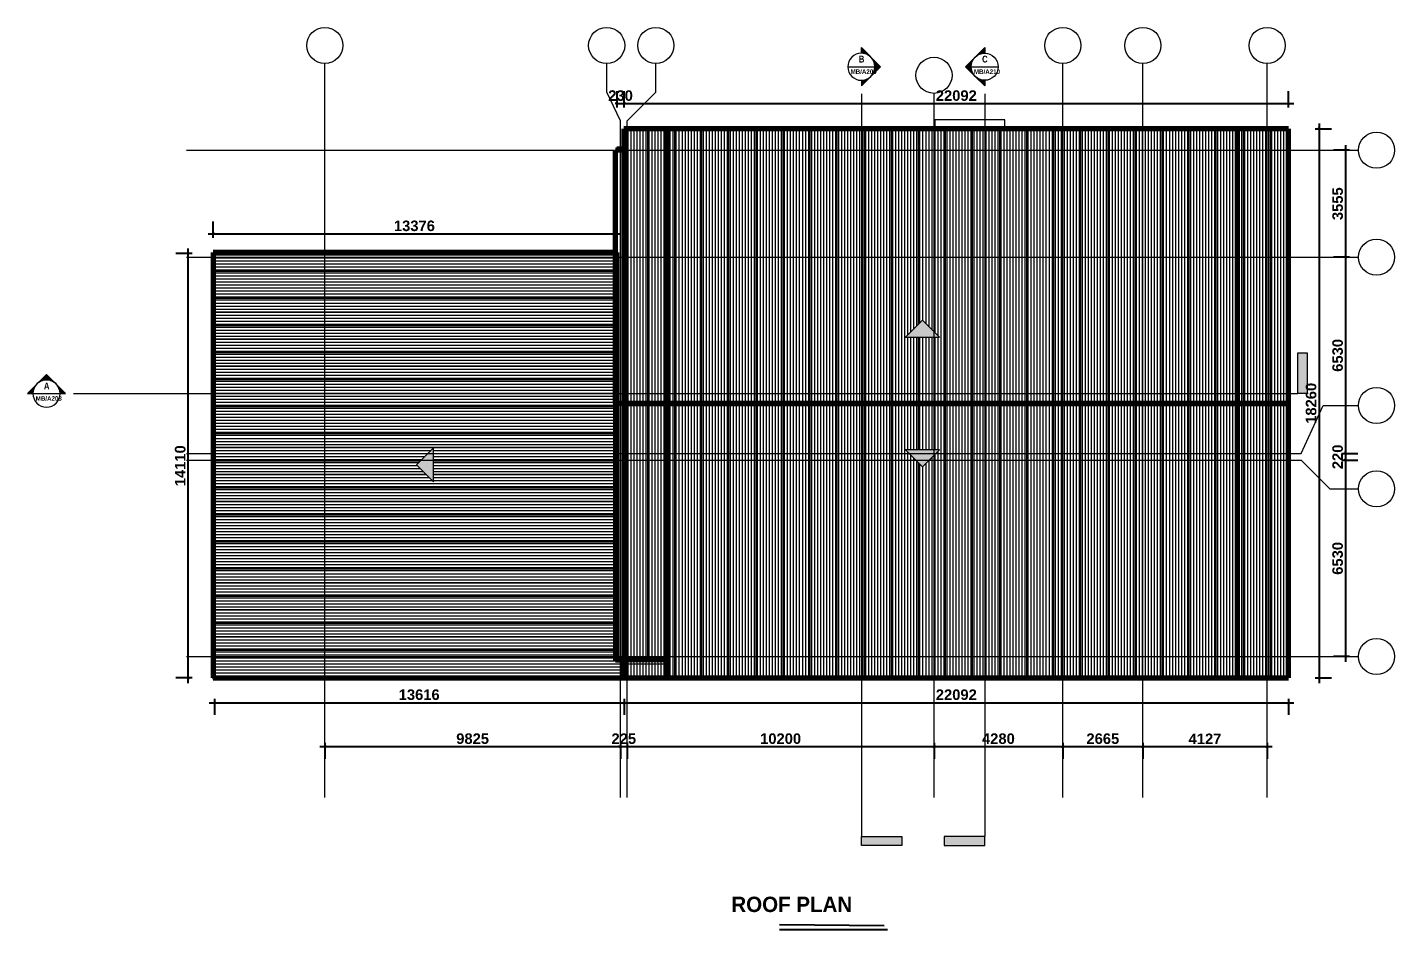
# Model space of a CAD drawing. Header units: inches. Extents: x 22 to 382261, y 22 to 371281.
# Drawn here: x 310528 to 355981, y 235796 to 265800 of the extents above; entities that cross this region are included whole.
import ezdxf

# ---------------------------------------------------------------- set-up
doc = ezdxf.new("R2010")
doc.units = ezdxf.units.IN
doc.header["$MEASUREMENT"] = 0
doc.linetypes.add('Grid Line 1_2_', pattern=[22.225, 12.7, -3.175, 3.175, -3.175])
for name, color, linetype, lineweight in [('A-ANNO-DIMS', 211, 'Continuous', 9), ('A-DETL-GENF', 92, 'Continuous', 9), ('A-DETL-THIN', 151, 'Continuous', 9), ('A-FLOR', 192, 'Continuous', 9), ('A-ROOF', 132, 'Continuous', 9), ('A-ROOF-PATT', 132, 'Continuous', 9), ('G-ANNO-SYMB', 111, 'Continuous', 9), ('G-ANNO-TEXT', 231, 'Continuous', 9), ('I-WALL', 2, 'Continuous', 9), ('Q-CASE', 31, 'Continuous', 9), ('S-GRID', 1, 'Continuous', 9), ('S-GRID-IDEN', 1, 'Continuous', 9)]:
    doc.layers.add(name, color=color, linetype=linetype, lineweight=lineweight)
doc.styles.add('Arial Narrow_B', font='ARIALNB.TTF', dxfattribs={"height": 255})
doc.styles.add('Arial Narrow_B_1', font='ARIALNB.TTF', dxfattribs={"height": 170})
doc.styles.add('Arial_B', font='arialbd.ttf', dxfattribs={"height": 350.793651})
doc.styles.add('Century Gothic_B', font='GOTHICB.TTF', dxfattribs={"height": 510})
doc.dimstyles.new('2', dxfattribs={"dimscale": 304.8, "dimtxt": 346.888196, "dimasz": 0.221354, "dimexe": 1.338583, "dimexo": 0.0625, "dimgap": 0.278871, "dimtad": 1, "dimdec": 0, "dimzin": 0, "dimdsep": 46, "dimtxsty": 'Arial_B', "dimblk1": 'OBLIQUE', "dimblk2": 'OBLIQUE', "dimsah": 1, "dimcen": 0.09, "dimdle": 0.557743, "dimazin": 0, "dimtfac": 1, "dimtdec": 4, "dimtix": 1, "dimtmove": 0, "dimatfit": 3, "dimfxl": 0.557743, "dimfxlon": 1, "dimtvp": 1, "dimtolj": 1, "dimtzin": 0, "dimarcsym": 2})
pattern_1 = [(90, (328901.45, 249588.85), (-450, 3e-14), [])]

# ---------------------------------------------------------------- blocks, each defined once
blk = doc.blocks.new('Roofs 2 - Roofs 2-479373-03-Roof Plan')
at = {"layer": 'A-ROOF-PATT'}
h = blk.add_hatch(dxfattribs=at)
h.set_pattern_fill('FP_1', color=256, style=0, pattern_type=2)
h.set_pattern_definition([(0, (-5404.45, 1633.19), (0, 100), [])])
h.paths.add_polyline_path([(1226, -5422), (1346, -5422), (1346, -4828), (1181, -4830), (1181, 8688), (-12155, 8688), (-12155, -5422), (1181, -5422)])
h.paths.add_polyline_path([(-4877, 1098), (-5443, 1664), (-4877, 2230), (-4877, 1341)])
at = {"layer": 'A-ROOF'}
for p, q in [((-12155, -5422), (-12155, 8688)), ((1181, 8688), (-12155, 8688)), ((1346, -5422), (1346, -4828)), ((1346, -5422), (-12155, -5422))]:
    blk.add_line(p, q, dxfattribs=at)
blk = doc.blocks.new('Casework 3 - Casework 3-482897-03-Roof Plan')
at = {"layer": 'Q-CASE'}
for p, q in [((-12195, -5462), (-12195, 8728)), ((-12195, 8728), (1092, 8728)), ((-12155, 8688), (-12155, -5422)), ((1092, 8688), (-12155, 8688)), ((1146, 8728), (1092, 8728)), ((1092, 8728), (1092, 8688)), ((1146, 8688), (1146, 8728)), ((1346, -5422), (1346, -4828)), ((1386, -5462), (1386, -4828)), ((1440, -5462), (1440, -4827)), ((-12155, -5422), (1346, -5422)), ((1386, -5462), (-12195, -5462)), ((1440, -5462), (1386, -5462))]:
    blk.add_line(p, q, dxfattribs=at)
blk = doc.blocks.new('Casework 16 - Casework 16-903805-03-Roof Plan')
at = {"layer": 'Q-CASE', "lineweight": 70}
for p, q in [((1181, 3708), (1181, 12134)), ((1181, 12134), (1511, 12131)), ((1511, 12131), (1511, 3708)), ((1511, 3708), (1181, 3708)), ((1181, 3708), (1181, -4830)), ((1511, 3708), (1511, -4827)), ((1511, -4827), (1181, -4830))]:
    blk.add_line(p, q, dxfattribs=at)
blk = doc.blocks.new('Section - M_Section Tail - Filled-28045-03-Roof Plan')
at = {"layer": 'G-ANNO-SYMB'}
blk.add_hatch(color=256, dxfattribs=at).paths.add_polyline_path([(0, 9), (0, 0), (-2, 0), (-2, 9)])
for p, q in [((0, 9), (-2, 9)), ((-2, 9), (-2, 0)), ((0, 0), (0, 9)), ((-2, 0), (0, 0))]:
    blk.add_line(p, q, dxfattribs=at)
blk = doc.blocks.new('Section - M_Section Head - Filled 2-912447-03-Roof Plan')
at = {"layer": 'G-ANNO-SYMB'}
h = blk.add_hatch(color=256, dxfattribs=at)
edge = h.paths.add_edge_path()
edge.add_line((-6, 4.24), (-6, 3))
edge.add_arc((-6, 0), 3, 90, 135)
edge.add_line((-8.12, 2.12), (-6, 4.24))
h = blk.add_hatch(color=256, dxfattribs=at)
edge = h.paths.add_edge_path()
edge.add_line((-6, 4.24), (-3.88, 2.12))
edge.add_arc((-6, 0), 3, 45, 90)
edge.add_line((-6, 3), (-6, 4.24))
h = blk.add_hatch(color=256, dxfattribs=at)
edge = h.paths.add_edge_path()
edge.add_line((-10.24, 0), (-8.12, 2.12))
edge.add_arc((-6, 0), 3, 135, 180)
edge.add_line((-9, 0), (-10.24, 0))
h = blk.add_hatch(color=256, dxfattribs=at)
edge = h.paths.add_edge_path()
edge.add_line((-1.76, 0), (-3, 0))
edge.add_arc((-6, 0), 3, 360, 405)
edge.add_line((-3.88, 2.12), (-1.76, 0))
for p, q in [((-6, 4.24), (-10.24, 0)), ((-6, 4.24), (-8.12, 2.12)), ((-6, 3), (-6, 4.24)), ((-6, 4.24), (-6, 3)), ((-3.88, 2.12), (-6, 4.24)), ((-6, 4.24), (-1.76, 0)), ((-8.12, 2.12), (-10.24, 0)), ((-10.24, 0), (-9, 0)), ((-1.76, 0), (-3.88, 2.12)), ((-3, 0), (-1.76, 0)), ((-9, 0), (-10.24, 0)), ((-3, 0), (-1.76, 0))]:
    blk.add_line(p, q, dxfattribs=at)
for start, end in [(360, 180), (135, 180), (180, 360), (90, 135), (45, 90), (360, 45)]:
    blk.add_arc((-6, 0), 3, start, end, dxfattribs=at)
blk = doc.blocks.new('_Oblique')
at = {"color": 0, "linetype": 'ByBlock', "lineweight": -2}
blk.add_line((-0.5, -0.5), (0.5, 0.5), dxfattribs=at)
blk = doc.blocks.new('*D4255')
at = {"layer": 'A-ANNO-DIMS', "color": 0, "lineweight": -2, "transparency": 16777216}
for p, q in [((330133, 263133), (330133, 263672)), ((330363, 263133), (330363, 263672)), ((330133, 263264), (330065, 263264)), ((330133, 263264), (330363, 263264)), ((330363, 263264), (330430, 263264))]:
    blk.add_line(p, q, dxfattribs=at)
at = {"layer": 'Defpoints', "color": 0, "transparency": 16777216}
for p in [(330363, 263264), (330133, 263114), (330363, 263114)]:
    blk.add_point(p, dxfattribs=at)
at = {"layer": 'A-ANNO-DIMS', "color": 0, "lineweight": -2, "transparency": 16777216, "xscale": 67.46874999999999, "yscale": 67.46874999999999, "zscale": 67.46874999999999}
blk.add_blockref('_Oblique', (330133, 263264), dxfattribs=at)
at = {"layer": 'A-ANNO-DIMS', "color": 0, "lineweight": -2, "transparency": 16777216, "xscale": 67.46874999999999, "yscale": 67.46874999999999, "zscale": 67.46874999999999, "rotation": 180}
blk.add_blockref('_Oblique', (330363, 263264), dxfattribs=at)
at = {"layer": 'A-ANNO-DIMS', "color": 0, "transparency": 16777216, "insert": (330248, 263528), "char_height": 350.8, "width": 839.53, "attachment_point": 5, "style": 'Arial_B'}
blk.add_mtext('\\A1;230', dxfattribs=at)
blk = doc.blocks.new('*D4256')
at = {"layer": 'A-ANNO-DIMS', "color": 0, "lineweight": -2, "transparency": 16777216}
for p, q in [((330363, 263133), (330363, 263672)), ((352455, 263133), (352455, 263672)), ((330193, 263264), (352625, 263264))]:
    blk.add_line(p, q, dxfattribs=at)
at = {"layer": 'Defpoints', "color": 0, "transparency": 16777216}
for p in [(352455, 263264), (330363, 263114), (352455, 263114)]:
    blk.add_point(p, dxfattribs=at)
at = {"layer": 'A-ANNO-DIMS', "color": 0, "lineweight": -2, "transparency": 16777216, "xscale": 67.46874999999999, "yscale": 67.46874999999999, "zscale": 67.46874999999999, "rotation": 180}
blk.add_blockref('_Oblique', (330363, 263264), dxfattribs=at)
at = {"layer": 'A-ANNO-DIMS', "color": 0, "lineweight": -2, "transparency": 16777216, "xscale": 67.46874999999999, "yscale": 67.46874999999999, "zscale": 67.46874999999999}
blk.add_blockref('_Oblique', (352455, 263264), dxfattribs=at)
at = {"layer": 'A-ANNO-DIMS', "color": 0, "transparency": 16777216, "insert": (341409, 263528), "char_height": 350.8, "width": 1399.21, "attachment_point": 5, "style": 'Arial_B'}
blk.add_mtext('\\A1;22092', dxfattribs=at)
blk = doc.blocks.new('*D4257')
at = {"layer": 'A-ANNO-DIMS', "color": 0, "lineweight": -2, "transparency": 16777216}
for p, q in [((316005, 258277), (315466, 258277)), ((315874, 243997), (315874, 258447)), ((316005, 244167), (315466, 244167))]:
    blk.add_line(p, q, dxfattribs=at)
at = {"layer": 'Defpoints', "color": 0, "transparency": 16777216}
for p in [(315874, 258277), (316024, 258277), (316024, 244167)]:
    blk.add_point(p, dxfattribs=at)
at = {"layer": 'A-ANNO-DIMS', "color": 0, "lineweight": -2, "transparency": 16777216, "xscale": 67.46874999999999, "yscale": 67.46874999999999, "zscale": 67.46874999999999}
for p, rotation in [((315874, 258277), 90), ((315874, 244167), 270)]:
    blk.add_blockref('_Oblique', p, dxfattribs=dict(at, rotation=rotation))
at = {"layer": 'A-ANNO-DIMS', "color": 0, "transparency": 16777216, "insert": (315610, 251222), "char_height": 350.8, "width": 1399.21, "attachment_point": 5, "rotation": 90, "style": 'Arial_B'}
blk.add_mtext('\\A1;14110', dxfattribs=at)
blk = doc.blocks.new('*D4258')
at = {"layer": 'A-ANNO-DIMS', "color": 0, "lineweight": -2, "transparency": 16777216}
for p, q in [((316576, 243343), (330533, 243343)), ((316746, 243474), (316746, 242935)), ((330363, 243474), (330363, 242935))]:
    blk.add_line(p, q, dxfattribs=at)
at = {"layer": 'Defpoints', "color": 0, "transparency": 16777216}
for p in [(316746, 243493), (330363, 243493), (330363, 243343)]:
    blk.add_point(p, dxfattribs=at)
at = {"layer": 'A-ANNO-DIMS', "color": 0, "lineweight": -2, "transparency": 16777216, "xscale": 67.46874999999999, "yscale": 67.46874999999999, "zscale": 67.46874999999999, "rotation": 180}
blk.add_blockref('_Oblique', (316746, 243343), dxfattribs=at)
at = {"layer": 'A-ANNO-DIMS', "color": 0, "lineweight": -2, "transparency": 16777216, "xscale": 67.46874999999999, "yscale": 67.46874999999999, "zscale": 67.46874999999999}
blk.add_blockref('_Oblique', (330363, 243343), dxfattribs=at)
at = {"layer": 'A-ANNO-DIMS', "color": 0, "transparency": 16777216, "insert": (323554, 243607), "char_height": 350.8, "width": 1399.21, "attachment_point": 5, "style": 'Arial_B'}
blk.add_mtext('\\A1;13616', dxfattribs=at)
blk = doc.blocks.new('*D4259')
at = {"layer": 'A-ANNO-DIMS', "color": 0, "lineweight": -2, "transparency": 16777216}
for p, q in [((330193, 243343), (352625, 243343)), ((330363, 243474), (330363, 242935)), ((352455, 243474), (352455, 242935))]:
    blk.add_line(p, q, dxfattribs=at)
at = {"layer": 'Defpoints', "color": 0, "transparency": 16777216}
for p in [(330363, 243493), (352455, 243493), (352455, 243343)]:
    blk.add_point(p, dxfattribs=at)
at = {"layer": 'A-ANNO-DIMS', "color": 0, "lineweight": -2, "transparency": 16777216, "xscale": 67.46874999999999, "yscale": 67.46874999999999, "zscale": 67.46874999999999, "rotation": 180}
blk.add_blockref('_Oblique', (330363, 243343), dxfattribs=at)
at = {"layer": 'A-ANNO-DIMS', "color": 0, "lineweight": -2, "transparency": 16777216, "xscale": 67.46874999999999, "yscale": 67.46874999999999, "zscale": 67.46874999999999}
blk.add_blockref('_Oblique', (352455, 243343), dxfattribs=at)
at = {"layer": 'A-ANNO-DIMS', "color": 0, "transparency": 16777216, "insert": (341409, 243607), "char_height": 350.8, "width": 1399.21, "attachment_point": 5, "style": 'Arial_B'}
blk.add_mtext('\\A1;22092', dxfattribs=at)
blk = doc.blocks.new('Grid - Grid Head - Circle-749417-03-Roof Plan')
at = {"layer": 'S-GRID-IDEN'}
blk.add_circle((0, 0), 4, dxfattribs=at)
blk = doc.blocks.new('*D4260')
at = {"layer": 'A-ANNO-DIMS', "color": 0, "lineweight": -2, "transparency": 16777216}
for p, q in [((354351, 261882), (354351, 257987)), ((354482, 261712), (353943, 261712)), ((354482, 258157), (353943, 258157))]:
    blk.add_line(p, q, dxfattribs=at)
at = {"layer": 'Defpoints', "color": 0, "transparency": 16777216}
for p in [(354501, 261712), (354351, 258157), (354501, 258157)]:
    blk.add_point(p, dxfattribs=at)
at = {"layer": 'A-ANNO-DIMS', "color": 0, "lineweight": -2, "transparency": 16777216, "xscale": 67.46874999999999, "yscale": 67.46874999999999, "zscale": 67.46874999999999}
for p, rotation in [((354351, 261712), 90), ((354351, 258157), 270)]:
    blk.add_blockref('_Oblique', p, dxfattribs=dict(at, rotation=rotation))
at = {"layer": 'A-ANNO-DIMS', "color": 0, "transparency": 16777216, "insert": (354086, 259935), "char_height": 350.8, "width": 1119.37, "attachment_point": 5, "rotation": 90, "style": 'Arial_B'}
blk.add_mtext('\\A1;3555', dxfattribs=at)
blk = doc.blocks.new('*D4261')
at = {"layer": 'A-ANNO-DIMS', "color": 0, "lineweight": -2, "transparency": 16777216}
for p, q in [((354351, 258327), (354351, 251457)), ((354482, 258157), (353943, 258157)), ((354220, 251627), (354759, 251627))]:
    blk.add_line(p, q, dxfattribs=at)
at = {"layer": 'Defpoints', "color": 0, "transparency": 16777216}
for p in [(354501, 258157), (354201, 251627), (354351, 251627)]:
    blk.add_point(p, dxfattribs=at)
at = {"layer": 'A-ANNO-DIMS', "color": 0, "lineweight": -2, "transparency": 16777216, "xscale": 67.46874999999999, "yscale": 67.46874999999999, "zscale": 67.46874999999999}
for p, rotation in [((354351, 258157), 90), ((354351, 251627), 270)]:
    blk.add_blockref('_Oblique', p, dxfattribs=dict(at, rotation=rotation))
at = {"layer": 'A-ANNO-DIMS', "color": 0, "transparency": 16777216, "insert": (354086, 254892), "char_height": 350.8, "width": 1119.37, "attachment_point": 5, "rotation": 90, "style": 'Arial_B'}
blk.add_mtext('\\A1;6530', dxfattribs=at)
blk = doc.blocks.new('*D4262')
at = {"layer": 'A-ANNO-DIMS', "color": 0, "lineweight": -2, "transparency": 16777216}
for p, q in [((354220, 251627), (354759, 251627)), ((354220, 251407), (354759, 251407)), ((354351, 251627), (354351, 251695)), ((354351, 251627), (354351, 251407)), ((354351, 251407), (354351, 251340))]:
    blk.add_line(p, q, dxfattribs=at)
at = {"layer": 'Defpoints', "color": 0, "transparency": 16777216}
for p in [(354201, 251627), (354201, 251407), (354351, 251407)]:
    blk.add_point(p, dxfattribs=at)
at = {"layer": 'A-ANNO-DIMS', "color": 0, "lineweight": -2, "transparency": 16777216, "xscale": 67.46874999999999, "yscale": 67.46874999999999, "zscale": 67.46874999999999}
for p, rotation in [((354351, 251627), 270), ((354351, 251407), 90)]:
    blk.add_blockref('_Oblique', p, dxfattribs=dict(at, rotation=rotation))
at = {"layer": 'A-ANNO-DIMS', "color": 0, "transparency": 16777216, "insert": (354086, 251517), "char_height": 350.8, "width": 839.53, "attachment_point": 5, "rotation": 90, "style": 'Arial_B'}
blk.add_mtext('\\A1;220', dxfattribs=at)
blk = doc.blocks.new('*D4263')
at = {"layer": 'A-ANNO-DIMS', "color": 0, "lineweight": -2, "transparency": 16777216}
for p, q in [((354220, 251407), (354759, 251407)), ((354351, 251577), (354351, 244707)), ((354482, 244877), (353943, 244877))]:
    blk.add_line(p, q, dxfattribs=at)
at = {"layer": 'Defpoints', "color": 0, "transparency": 16777216}
for p in [(354201, 251407), (354351, 244877), (354501, 244877)]:
    blk.add_point(p, dxfattribs=at)
at = {"layer": 'A-ANNO-DIMS', "color": 0, "lineweight": -2, "transparency": 16777216, "xscale": 67.46874999999999, "yscale": 67.46874999999999, "zscale": 67.46874999999999}
for p, rotation in [((354351, 251407), 90), ((354351, 244877), 270)]:
    blk.add_blockref('_Oblique', p, dxfattribs=dict(at, rotation=rotation))
at = {"layer": 'A-ANNO-DIMS', "color": 0, "transparency": 16777216, "insert": (354086, 248142), "char_height": 350.8, "width": 1119.37, "attachment_point": 5, "rotation": 90, "style": 'Arial_B'}
blk.add_mtext('\\A1;6530', dxfattribs=at)
blk = doc.blocks.new('*D4264')
at = {"layer": 'A-ANNO-DIMS', "color": 0, "lineweight": -2, "transparency": 16777216}
for p, q in [((320248, 241881), (330413, 241881)), ((320418, 242012), (320418, 241473)), ((330243, 242012), (330243, 241473))]:
    blk.add_line(p, q, dxfattribs=at)
at = {"layer": 'Defpoints', "color": 0, "transparency": 16777216}
for p in [(320418, 242031), (330243, 242031), (330243, 241881)]:
    blk.add_point(p, dxfattribs=at)
at = {"layer": 'A-ANNO-DIMS', "color": 0, "lineweight": -2, "transparency": 16777216, "xscale": 67.46874999999999, "yscale": 67.46874999999999, "zscale": 67.46874999999999, "rotation": 180}
blk.add_blockref('_Oblique', (320418, 241881), dxfattribs=at)
at = {"layer": 'A-ANNO-DIMS', "color": 0, "lineweight": -2, "transparency": 16777216, "xscale": 67.46874999999999, "yscale": 67.46874999999999, "zscale": 67.46874999999999}
blk.add_blockref('_Oblique', (330243, 241881), dxfattribs=at)
at = {"layer": 'A-ANNO-DIMS', "color": 0, "transparency": 16777216, "insert": (325330, 242145), "char_height": 350.8, "width": 1119.37, "attachment_point": 5, "style": 'Arial_B'}
blk.add_mtext('\\A1;9825', dxfattribs=at)
blk = doc.blocks.new('*D4265')
at = {"layer": 'A-ANNO-DIMS', "color": 0, "lineweight": -2, "transparency": 16777216}
for p, q in [((330243, 241881), (330175, 241881)), ((330243, 242012), (330243, 241473)), ((330243, 241881), (330468, 241881)), ((330468, 242012), (330468, 241473)), ((330468, 241881), (330535, 241881))]:
    blk.add_line(p, q, dxfattribs=at)
at = {"layer": 'Defpoints', "color": 0, "transparency": 16777216}
for p in [(330243, 242031), (330468, 242031), (330468, 241881)]:
    blk.add_point(p, dxfattribs=at)
at = {"layer": 'A-ANNO-DIMS', "color": 0, "lineweight": -2, "transparency": 16777216, "xscale": 67.46874999999999, "yscale": 67.46874999999999, "zscale": 67.46874999999999}
blk.add_blockref('_Oblique', (330243, 241881), dxfattribs=at)
at = {"layer": 'A-ANNO-DIMS', "color": 0, "lineweight": -2, "transparency": 16777216, "xscale": 67.46874999999999, "yscale": 67.46874999999999, "zscale": 67.46874999999999, "rotation": 180}
blk.add_blockref('_Oblique', (330468, 241881), dxfattribs=at)
at = {"layer": 'A-ANNO-DIMS', "color": 0, "transparency": 16777216, "insert": (330355, 242145), "char_height": 350.8, "width": 839.53, "attachment_point": 5, "style": 'Arial_B'}
blk.add_mtext('\\A1;225', dxfattribs=at)
blk = doc.blocks.new('*D4266')
at = {"layer": 'A-ANNO-DIMS', "color": 0, "lineweight": -2, "transparency": 16777216}
for p, q in [((330298, 241881), (340838, 241881)), ((330468, 242012), (330468, 241473)), ((340668, 242012), (340668, 241473))]:
    blk.add_line(p, q, dxfattribs=at)
at = {"layer": 'Defpoints', "color": 0, "transparency": 16777216}
for p in [(330468, 242031), (340668, 242031), (340668, 241881)]:
    blk.add_point(p, dxfattribs=at)
at = {"layer": 'A-ANNO-DIMS', "color": 0, "lineweight": -2, "transparency": 16777216, "xscale": 67.46874999999999, "yscale": 67.46874999999999, "zscale": 67.46874999999999, "rotation": 180}
blk.add_blockref('_Oblique', (330468, 241881), dxfattribs=at)
at = {"layer": 'A-ANNO-DIMS', "color": 0, "lineweight": -2, "transparency": 16777216, "xscale": 67.46874999999999, "yscale": 67.46874999999999, "zscale": 67.46874999999999}
blk.add_blockref('_Oblique', (340668, 241881), dxfattribs=at)
at = {"layer": 'A-ANNO-DIMS', "color": 0, "transparency": 16777216, "insert": (335568, 242145), "char_height": 350.8, "width": 1399.21, "attachment_point": 5, "style": 'Arial_B'}
blk.add_mtext('\\A1;10200', dxfattribs=at)
blk = doc.blocks.new('*D4267')
at = {"layer": 'A-ANNO-DIMS', "color": 0, "lineweight": -2, "transparency": 16777216}
for p, q in [((340498, 241881), (345118, 241881)), ((340668, 242012), (340668, 241473)), ((344948, 242012), (344948, 241473))]:
    blk.add_line(p, q, dxfattribs=at)
at = {"layer": 'Defpoints', "color": 0, "transparency": 16777216}
for p in [(340668, 242031), (344948, 242031), (344948, 241881)]:
    blk.add_point(p, dxfattribs=at)
at = {"layer": 'A-ANNO-DIMS', "color": 0, "lineweight": -2, "transparency": 16777216, "xscale": 67.46874999999999, "yscale": 67.46874999999999, "zscale": 67.46874999999999, "rotation": 180}
blk.add_blockref('_Oblique', (340668, 241881), dxfattribs=at)
at = {"layer": 'A-ANNO-DIMS', "color": 0, "lineweight": -2, "transparency": 16777216, "xscale": 67.46874999999999, "yscale": 67.46874999999999, "zscale": 67.46874999999999}
blk.add_blockref('_Oblique', (344948, 241881), dxfattribs=at)
at = {"layer": 'A-ANNO-DIMS', "color": 0, "transparency": 16777216, "insert": (342808, 242145), "char_height": 350.8, "width": 1119.37, "attachment_point": 5, "style": 'Arial_B'}
blk.add_mtext('\\A1;4280', dxfattribs=at)
blk = doc.blocks.new('*D4268')
at = {"layer": 'A-ANNO-DIMS', "color": 0, "lineweight": -2, "transparency": 16777216}
for p, q in [((344778, 241881), (347783, 241881)), ((344948, 242012), (344948, 241473)), ((347613, 242012), (347613, 241473))]:
    blk.add_line(p, q, dxfattribs=at)
at = {"layer": 'Defpoints', "color": 0, "transparency": 16777216}
for p in [(344948, 242031), (347613, 242031), (347613, 241881)]:
    blk.add_point(p, dxfattribs=at)
at = {"layer": 'A-ANNO-DIMS', "color": 0, "lineweight": -2, "transparency": 16777216, "xscale": 67.46874999999999, "yscale": 67.46874999999999, "zscale": 67.46874999999999, "rotation": 180}
blk.add_blockref('_Oblique', (344948, 241881), dxfattribs=at)
at = {"layer": 'A-ANNO-DIMS', "color": 0, "lineweight": -2, "transparency": 16777216, "xscale": 67.46874999999999, "yscale": 67.46874999999999, "zscale": 67.46874999999999}
blk.add_blockref('_Oblique', (347613, 241881), dxfattribs=at)
at = {"layer": 'A-ANNO-DIMS', "color": 0, "transparency": 16777216, "insert": (346280, 242145), "char_height": 350.8, "width": 1119.37, "attachment_point": 5, "style": 'Arial_B'}
blk.add_mtext('\\A1;2665', dxfattribs=at)
blk = doc.blocks.new('*D4269')
at = {"layer": 'A-ANNO-DIMS', "color": 0, "lineweight": -2, "transparency": 16777216}
for p, q in [((347443, 241881), (351910, 241881)), ((347613, 242012), (347613, 241473)), ((351740, 242012), (351740, 241473))]:
    blk.add_line(p, q, dxfattribs=at)
at = {"layer": 'Defpoints', "color": 0, "transparency": 16777216}
for p in [(347613, 242031), (351740, 242031), (351740, 241881)]:
    blk.add_point(p, dxfattribs=at)
at = {"layer": 'A-ANNO-DIMS', "color": 0, "lineweight": -2, "transparency": 16777216, "xscale": 67.46874999999999, "yscale": 67.46874999999999, "zscale": 67.46874999999999, "rotation": 180}
blk.add_blockref('_Oblique', (347613, 241881), dxfattribs=at)
at = {"layer": 'A-ANNO-DIMS', "color": 0, "lineweight": -2, "transparency": 16777216, "xscale": 67.46874999999999, "yscale": 67.46874999999999, "zscale": 67.46874999999999}
blk.add_blockref('_Oblique', (351740, 241881), dxfattribs=at)
at = {"layer": 'A-ANNO-DIMS', "color": 0, "transparency": 16777216, "insert": (349676, 242142), "char_height": 350.8, "width": 1119.37, "attachment_point": 5, "style": 'Arial_B'}
blk.add_mtext('\\A1;4127', dxfattribs=at)
blk = doc.blocks.new('*D4270')
at = {"layer": 'A-ANNO-DIMS', "color": 0, "lineweight": -2, "transparency": 16777216}
for p, q in [((353337, 262427), (353876, 262427)), ((353468, 262597), (353468, 243997)), ((353337, 244167), (353876, 244167))]:
    blk.add_line(p, q, dxfattribs=at)
at = {"layer": 'Defpoints', "color": 0, "transparency": 16777216}
for p in [(353318, 262427), (353318, 244167), (353468, 244167)]:
    blk.add_point(p, dxfattribs=at)
at = {"layer": 'A-ANNO-DIMS', "color": 0, "lineweight": -2, "transparency": 16777216, "xscale": 67.46874999999999, "yscale": 67.46874999999999, "zscale": 67.46874999999999}
for p, rotation in [((353468, 262427), 90), ((353468, 244167), 270)]:
    blk.add_blockref('_Oblique', p, dxfattribs=dict(at, rotation=rotation))
at = {"layer": 'A-ANNO-DIMS', "color": 0, "transparency": 16777216, "insert": (353204, 253297), "char_height": 350.8, "width": 1399.21, "attachment_point": 5, "rotation": 90, "style": 'Arial_B'}
blk.add_mtext('\\A1;18260', dxfattribs=at)
blk = doc.blocks.new('*D4271')
at = {"layer": 'A-ANNO-DIMS', "color": 0, "lineweight": -2, "transparency": 16777216}
for p, q in [((316706, 258802), (316706, 259341)), ((316536, 258933), (330253, 258933)), ((330083, 259064), (330083, 258525))]:
    blk.add_line(p, q, dxfattribs=at)
at = {"layer": 'Defpoints', "color": 0, "transparency": 16777216}
for p in [(330083, 259083), (316706, 258783), (330083, 258933)]:
    blk.add_point(p, dxfattribs=at)
at = {"layer": 'A-ANNO-DIMS', "color": 0, "lineweight": -2, "transparency": 16777216, "xscale": 67.46874999999999, "yscale": 67.46874999999999, "zscale": 67.46874999999999, "rotation": 180}
blk.add_blockref('_Oblique', (316706, 258933), dxfattribs=at)
at = {"layer": 'A-ANNO-DIMS', "color": 0, "lineweight": -2, "transparency": 16777216, "xscale": 67.46874999999999, "yscale": 67.46874999999999, "zscale": 67.46874999999999}
blk.add_blockref('_Oblique', (330083, 258933), dxfattribs=at)
at = {"layer": 'A-ANNO-DIMS', "color": 0, "transparency": 16777216, "insert": (323395, 259197), "char_height": 350.8, "width": 1399.21, "attachment_point": 5, "style": 'Arial_B'}
blk.add_mtext('\\A1;13376', dxfattribs=at)

msp = doc.modelspace()

# ---------------------------------------------------------------- hatches: boundary and pattern name
at = {"layer": 'A-DETL-GENF'}
h = msp.add_hatch(dxfattribs=at)
h.set_pattern_fill('FP_4', style=0, pattern_type=2)
h.set_pattern_definition(pattern_1)
h.paths.add_polyline_path([(330357.6, 253297), (331782.6, 253297), (331782.6, 262427), (330357.6, 262427), (330357.6, 253742.2)])
h.paths.add_polyline_path([(350752.6, 253297), (352454.7, 253297), (352454.7, 262427), (350752.6, 262427), (350752.6, 253742.2)])
h = msp.add_hatch(dxfattribs=at)
h.set_pattern_fill('FP_4', style=0, pattern_type=2)
h.set_pattern_definition(pattern_1)
h.paths.add_polyline_path([(331864, 253297), (350752.6, 253297), (350752.6, 262427), (331782.6, 262427), (331782.6, 253297)])
h.paths.add_polyline_path([(340848.6, 255497), (339717.3, 255497), (340283, 256062.7)])
h = msp.add_hatch(dxfattribs=at)
h.set_pattern_fill('FP_5', style=0, pattern_type=2)
h.set_pattern_definition([(0, (328901.45, 249588.85), (0, 450), [])])
h.paths.add_polyline_path([(330082.6, 244167), (331782.6, 244167), (331782.6, 244769.5), (330127.6, 244769.5), (330127.6, 258317), (316706.5, 258317), (316706.5, 244167), (329198.5, 244167)])
h.paths.add_polyline_path([(324024.5, 250687.1), (323458.9, 251252.8), (324024.5, 251818.5), (324024.5, 250930.1)])
h = msp.add_hatch(color=7, dxfattribs=at)
h.paths.add_polyline_path([(324024.5, 250687.1), (324024.5, 251818.5), (323458.9, 251252.8)])
h.paths.add_polyline_path([(340283, 251181.4), (340848.6, 251747), (339717.3, 251747)])
h.paths.add_polyline_path([(339717.3, 255497), (340848.6, 255497), (340283, 256062.7)])
h = msp.add_hatch(dxfattribs=at)
h.set_pattern_fill('FP_4', style=0, pattern_type=2)
h.set_pattern_definition(pattern_1)
h.paths.add_polyline_path([(352454.7, 244167), (352454.7, 253297), (350752.6, 253297), (350752.6, 244167)])
h.paths.add_polyline_path([(330412.6, 244769.5), (331782.6, 244769.5), (331782.6, 253297), (330357.6, 253297), (330357.6, 244769.5), (330362.6, 244769.5)])
h = msp.add_hatch(dxfattribs=at)
h.set_pattern_fill('FP_4', style=0, pattern_type=2)
h.set_pattern_definition(pattern_1)
h.paths.add_polyline_path([(342526.1, 244167), (350752.6, 244167), (350752.6, 253297), (331782.6, 253297), (331782.6, 244167), (337195, 244167)])
h.paths.add_polyline_path([(340283, 251181.4), (339717.3, 251747), (340848.6, 251747)])
at = {"layer": 'A-ROOF-PATT'}
h = msp.add_hatch(dxfattribs=at)
h.set_pattern_fill('FP_2', color=256, style=0, pattern_type=2)
h.set_pattern_definition([(270, (328901.45, 250002.01), (100, 6e-15), [])])
h.paths.add_polyline_path([(350752.6, 253297), (352454.7, 253297), (352454.7, 262427), (330362.6, 262427), (330362.6, 261719.9), (330412.6, 261719.5), (330412.6, 253297), (350522.6, 253297)])
h.paths.add_polyline_path([(339717.3, 255497), (340283, 256062.7), (340848.6, 255497)])
h = msp.add_hatch(dxfattribs=at)
h.set_pattern_fill('FP_3', color=256, style=0, pattern_type=2)
h.set_pattern_definition([(90, (328901.45, 249399.31), (-100, 6e-15), [])])
h.paths.add_polyline_path([(331782.6, 244167), (352454.7, 244167), (352454.7, 253297), (330412.6, 253297), (330412.6, 244762.1), (330362.6, 244761.7), (330362.6, 244167), (330531.2, 244167)])
h.paths.add_polyline_path([(340283, 251181.4), (339717.3, 251747), (340848.6, 251747)])

# ---------------------------------------------------------------- linework, layer by layer
for p, q in [((335527.5, 235963.7), (339008.2, 235930.5)), ((335525.9, 235795.9), (339118.9, 235796.2))]:
    msp.add_line(p, q)
at = {"layer": 'A-DETL-THIN', "lineweight": 70}
for p, q in [((352454.7, 262427), (330357.6, 262427)), ((330357.6, 262427), (330357.6, 253297)), ((350752.6, 262427), (331782.6, 262427)), ((331782.6, 262427), (331782.6, 253297)), ((350752.6, 253297), (350752.6, 262427)), ((352454.7, 253297), (352454.7, 262427)), ((330127.6, 258317), (316706.5, 258317)), ((316706.5, 258317), (316706.5, 244167)), ((330127.6, 244769.5), (330127.6, 258317)), ((330357.6, 253297), (352454.7, 253297)), ((352454.7, 253297), (330357.6, 253297)), ((330357.6, 253297), (330357.6, 244167)), ((350752.6, 253297), (331782.6, 253297)), ((331782.6, 253297), (331782.6, 244167)), ((331782.6, 253297), (350752.6, 253297)), ((350752.6, 244167), (350752.6, 253297)), ((352454.7, 244167), (352454.7, 253297)), ((331832.6, 244769.5), (330127.6, 244769.5)), ((331832.6, 244167), (331832.6, 244769.5)), ((316706.5, 244167), (331832.6, 244167)), ((330357.6, 244167), (352454.7, 244167)), ((331782.6, 244167), (350752.6, 244167))]:
    msp.add_line(p, q, dxfattribs=at)
at = {"layer": 'A-DETL-THIN'}
for p, q in [((350752.6, 262427), (331782.6, 262427)), ((331782.6, 262427), (331782.6, 253297)), ((350752.6, 253297), (350752.6, 262427)), ((330127.6, 258317), (316706.5, 258317)), ((316706.5, 258317), (316706.5, 244167)), ((330127.6, 258317), (316706.5, 258317)), ((316706.5, 258317), (316706.5, 244167)), ((330127.6, 244769.5), (330127.6, 258317)), ((330127.6, 244769.5), (330127.6, 258317)), ((340283, 256062.7), (339717.3, 255497)), ((340848.6, 255497), (340283, 256062.7)), ((339717.3, 255497), (340848.6, 255497)), ((331782.6, 253297), (350752.6, 253297)), ((350752.6, 253297), (331782.6, 253297)), ((331782.6, 253297), (331782.6, 244167)), ((350752.6, 244167), (350752.6, 253297)), ((324024.5, 251818.5), (323458.9, 251252.8)), ((324024.5, 250687.1), (324024.5, 251818.5)), ((340848.6, 251747), (339717.3, 251747)), ((339717.3, 251747), (340283, 251181.4)), ((340283, 251181.4), (340848.6, 251747)), ((323458.9, 251252.8), (324024.5, 250687.1)), ((331832.6, 244769.5), (330127.6, 244769.5)), ((331832.6, 244769.5), (330127.6, 244769.5)), ((331832.6, 244167), (331832.6, 244769.5)), ((331832.6, 244167), (331832.6, 244769.5)), ((316706.5, 244167), (331832.6, 244167)), ((316706.5, 244167), (331832.6, 244167)), ((331782.6, 244167), (350752.6, 244167))]:
    msp.add_line(p, q, dxfattribs=at)
at = {"layer": 'A-FLOR'}
for p, q in [((343022.6, 262727), (340693.4, 262727)), ((340693.4, 262727), (340693.4, 262427)), ((343022.6, 262427), (343022.6, 262727))]:
    msp.add_line(p, q, dxfattribs=at)
at = {"layer": 'A-ROOF'}
for p, q in [((352454.7, 262427), (330362.6, 262427)), ((330362.6, 262427), (330362.6, 261719.9)), ((352454.7, 244167), (352454.7, 262427)), ((330412.6, 253297), (352454.7, 253297)), ((330362.6, 244761.7), (330362.6, 244167)), ((330362.6, 244167), (352454.7, 244167))]:
    msp.add_line(p, q, dxfattribs=at)
at = {"layer": 'G-ANNO-SYMB'}
for p, q in [((337802.4, 264488.4), (338702.4, 264488.4)), ((341902.4, 264488.4), (342802.4, 264488.4)), ((338252.4, 263588.4), (338252.4, 238896.5)), ((342352.4, 263588.4), (342352.4, 238896.5)), ((310714.2, 253622), (311614.2, 253622)), ((312064.2, 253622), (352767.5, 253622))]:
    msp.add_line(p, q, dxfattribs=at)
at = {"layer": 'I-WALL'}
for p, q in [((330132.6, 261722), (330132.6, 261827)), ((330132.6, 261827), (330362.6, 261827))]:
    msp.add_line(p, q, dxfattribs=at)
at = {"layer": 'S-GRID', "linetype": 'Grid Line 1_2_'}
for p, q in [((320417.6, 240185.5), (320417.6, 264599.6)), ((344947.6, 240185.5), (344947.6, 264599.6)), ((347612.6, 240185.5), (347612.6, 264599.6)), ((351739.7, 240185.5), (351739.7, 264599.6)), ((340667.6, 240185.5), (340667.6, 263604.3)), ((330242.6, 240185.5), (330242.6, 262694.6)), ((330467.6, 240185.5), (330467.6, 262694.6)), ((315817.6, 261712), (354780.6, 261712)), ((315817.6, 258157), (354780.6, 258157)), ((315817.6, 251627), (352875.6, 251627)), ((315817.6, 251407), (352875.6, 251407)), ((315817.6, 244877), (354780.6, 244877))]:
    msp.add_line(p, q, dxfattribs=at)
at = {"layer": 'S-GRID'}
for p, q in [((329785.9, 263647.1), (329785.9, 264599.6)), ((331420.1, 263647.1), (331420.1, 264599.6)), ((330242.6, 262694.6), (329785.9, 263647.1)), ((330467.6, 262694.6), (331420.1, 263647.1)), ((352875.6, 251627), (353604.1, 253229)), ((353604.1, 253229), (354780.6, 253229)), ((352875.6, 251407), (353828.1, 250454.5)), ((353828.1, 250454.5), (354780.6, 250454.5))]:
    msp.add_line(p, q, dxfattribs=at)

# ---------------------------------------------------------------- block references
at = {"layer": 'A-ROOF'}
msp.add_blockref('Roofs 2 - Roofs 2-479373-03-Roof Plan', (328901.4, 249588.8), dxfattribs=at)
at = {"layer": 'G-ANNO-SYMB', "xscale": 149.9999999999999, "yscale": 149.9999999999999, "zscale": 149.9999999999999}
for name, p, rotation in [('Section - M_Section Head - Filled 2-912447-03-Roof Plan', (338252.4, 263588.4), 269.9999999999995), ('Section - M_Section Tail - Filled-28045-03-Roof Plan', (342352.4, 238896.5), 89.99999999999937)]:
    msp.add_blockref(name, p, dxfattribs=dict(at, rotation=rotation))
at = {"layer": 'G-ANNO-SYMB', "extrusion": (0, 0, -1), "xscale": 149.9999999999999, "yscale": 149.9999999999999, "zscale": 149.9999999999999}
for name, p, rotation in [('Section - M_Section Head - Filled 2-912447-03-Roof Plan', (-342352.4, 263588.4), 270.0000000000005), ('Section - M_Section Tail - Filled-28045-03-Roof Plan', (-338252.4, 238896.5), 90.00000000000064)]:
    msp.add_blockref(name, p, dxfattribs=dict(at, rotation=rotation))
msp.add_blockref('Section - M_Section Tail - Filled-28045-03-Roof Plan', (-352767.5, 253622), dxfattribs=at)
at = {"layer": 'G-ANNO-SYMB', "xscale": 149.9999999999999, "yscale": 149.9999999999999, "zscale": 149.9999999999999}
msp.add_blockref('Section - M_Section Head - Filled 2-912447-03-Roof Plan', (312064.2, 253622), dxfattribs=at)
at = {"layer": 'Q-CASE', "lineweight": 70}
msp.add_blockref('Casework 16 - Casework 16-903805-03-Roof Plan', (328901.4, 249588.8), dxfattribs=at)
at = {"layer": 'Q-CASE'}
msp.add_blockref('Casework 3 - Casework 3-482897-03-Roof Plan', (328901.4, 249588.8), dxfattribs=at)
at = {"layer": 'S-GRID-IDEN', "xscale": 149.9999999999999, "yscale": 149.9999999999999, "zscale": 149.9999999999999}
for p in [(320417.6, 265199.6), (329785.9, 265199.6), (331420.1, 265199.6), (344947.6, 265199.6), (347612.6, 265199.6), (351739.7, 265199.6), (340667.6, 264204.3)]:
    msp.add_blockref('Grid - Grid Head - Circle-749417-03-Roof Plan', p, dxfattribs=at)
at = {"layer": 'S-GRID-IDEN', "xscale": 149.9999999999999, "yscale": 149.9999999999999, "zscale": 149.9999999999999, "rotation": 269.9999999999994}
for p in [(355380.6, 261712), (355380.6, 258157), (355380.6, 253229), (355380.6, 250454.5), (355380.6, 244877)]:
    msp.add_blockref('Grid - Grid Head - Circle-749417-03-Roof Plan', p, dxfattribs=at)

# ---------------------------------------------------------------- texts
at = {"layer": 'G-ANNO-SYMB', "attachment_point": 1}
for s, insert, char_height, width, style in [('\\fArial Narrow|b1|i0|c0|p34|;B', (338166.4, 264855.3), 225, 228.481, 'Arial Narrow_B'), ('\\fArial Narrow|b1|i0|c0|p34|;C', (342266.4, 264855.3), 225, 228.481, 'Arial Narrow_B'), ('MB/A209', (337894.1, 264400.7), 150, 889.873, 'Arial Narrow_B_1'), ('MB/A210', (341994.1, 264400.7), 150, 889.873, 'Arial Narrow_B_1'), ('\\fArial Narrow|b1|i0|c0|p34|;A', (311078.1, 253988.9), 225, 228.481, 'Arial Narrow_B'), ('MB/A208', (310805.9, 253534.3), 150, 889.873, 'Arial Narrow_B_1')]:
    msp.add_mtext(s, dxfattribs=dict(at, insert=insert, char_height=char_height, width=width, style=style))
at = {"layer": 'G-ANNO-TEXT', "color": 7, "insert": (333931.4, 236892.2), "char_height": 510, "width": 8395.272, "attachment_point": 1, "style": 'Century Gothic_B'}
msp.add_mtext('ROOF PLAN', dxfattribs=at)

# ---------------------------------------------------------------- dimensions: what is measured, and where the dimension line sits
at = {"layer": 'A-ANNO-DIMS'}
for base, p1, p2, override, picture, middle in [((330362.6, 263263.7), (330132.6, 263113.7), (330362.6, 263113.7), {"dimpost": '<>', "dimfxl": 230}, '*D4255', (330247.6, 263527.8)), ((352454.7, 263263.7), (330362.6, 263113.7), (352454.7, 263113.7), {"dimpost": '<>', "dimfxl": 22092.1}, '*D4256', (341408.7, 263527.9)), ((330082.6, 258933.1), (316706.5, 258783.1), (330082.6, 259083.1), {"dimpost": '<>', "dimfxl": 13379.519776}, '*D4271', (323394.6, 259197.2)), ((330362.6, 243343), (316746.3, 243493), (330362.6, 243493), {"dimpost": '<>', "dimfxl": 13616.302192}, '*D4258', (323554.5, 243607.1)), ((352454.7, 243343), (330362.6, 243493), (352454.7, 243493), {"dimpost": '<>', "dimfxl": 22092.1}, '*D4259', (341408.7, 243607.2)), ((330242.6, 241881), (320417.6, 242031), (330242.6, 242031), {"dimpost": '<>', "dimfxl": 9825}, '*D4264', (325330.1, 242145.2)), ((330467.6, 241881), (330242.6, 242031), (330467.6, 242031), {"dimpost": '<>', "dimfxl": 225}, '*D4265', (330355.1, 242145.1)), ((340667.6, 241881), (330467.6, 242031), (340667.6, 242031), {"dimpost": '<>', "dimfxl": 10200}, '*D4266', (335567.6, 242145.1)), ((344947.6, 241881), (340667.6, 242031), (344947.6, 242031), {"dimpost": '<>', "dimfxl": 4280}, '*D4267', (342807.6, 242145.2)), ((347612.6, 241881), (344947.6, 242031), (347612.6, 242031), {"dimpost": '<>', "dimfxl": 2665}, '*D4268', (346280.1, 242145.1)), ((351739.7, 241881), (347612.6, 242031), (351739.7, 242031), {"dimpost": '<>', "dimfxl": 4127.1}, '*D4269', (349676.2, 242142.1))]:
    dim = msp.add_linear_dim(base=base, p1=p1, p2=p2, dimstyle='2', override=override, dxfattribs=at)
    dim.commit()
    dim.dimension.update_dxf_attribs({"geometry": picture, "text_midpoint": middle})
for base, p1, p2, override, picture, middle in [((353467.8, 244167), (353317.8, 262427), (353317.8, 244167), {"dimpost": '<>', "dimfxl": 18260}, '*D4270', (353203.5, 253297)), ((354350.6, 258157), (354500.6, 261712), (354500.6, 258157), {"dimpost": '<>', "dimfxl": 3555}, '*D4260', (354086.5, 259934.5)), ((315873.8, 258277), (316023.8, 244167), (316023.8, 258277), {"dimpost": '<>', "dimfxl": 14110}, '*D4257', (315609.7, 251222)), ((354350.6, 251627), (354500.6, 258157), (354200.6, 251627), {"dimpost": '<>', "dimfxl": 6536.887639}, '*D4261', (354086.5, 254892)), ((354350.6, 251407), (354200.6, 251627), (354200.6, 251407), {"dimpost": '<>', "dimfxl": 220}, '*D4262', (354086.5, 251517)), ((354350.6, 244877), (354200.6, 251407), (354500.6, 244877), {"dimpost": '<>', "dimfxl": 6536.887639}, '*D4263', (354086.5, 248142))]:
    dim = msp.add_linear_dim(base=base, p1=p1, p2=p2, angle=90, dimstyle='2', override=override, dxfattribs=at)
    dim.commit()
    dim.dimension.update_dxf_attribs({"geometry": picture, "text_midpoint": middle})

doc.saveas('drawing.dxf')
